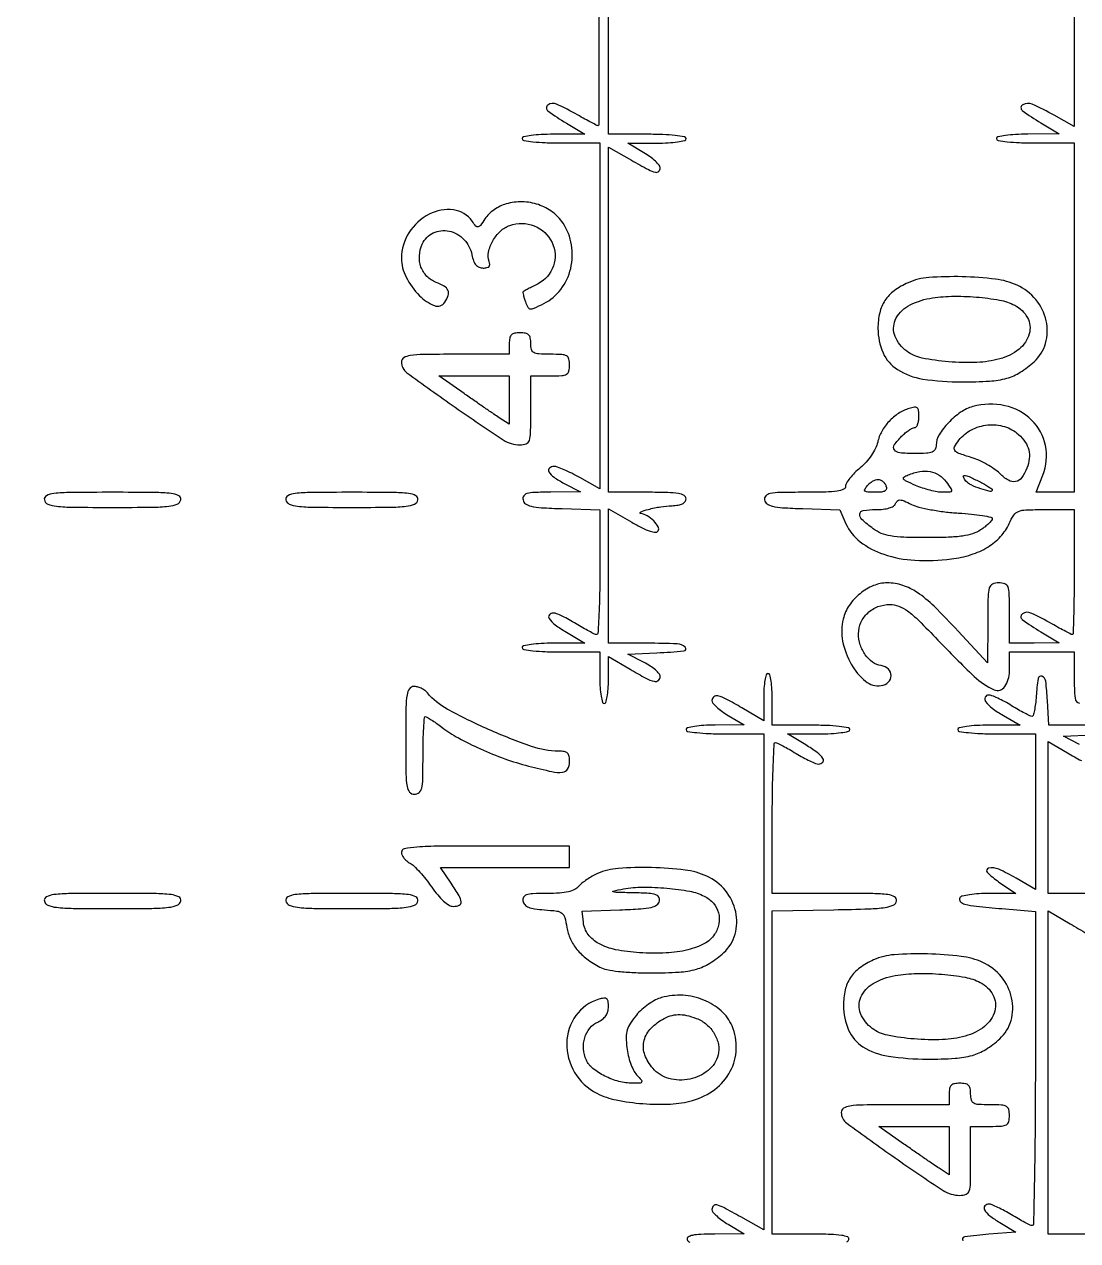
# Model space of a CAD drawing. Extents: x 0 to 836, y 5 to 589.
# Drawn here: x 526.09 to 546.75, y 151.48 to 175.33 of the extents above; entities that cross this region are included whole.
import ezdxf

# ---------------------------------------------------------------- set-up
doc = ezdxf.new("R2010")
doc.units = 0
doc.header["$MEASUREMENT"] = 0

msp = doc.modelspace()

# ---------------------------------------------------------------- linework, layer by layer
for points in [[(201.712326, 537.783562, -0.000001), (217.055896, 537.76491, -0.426088)], [(546.939, 229.3929, -0.000106), (546.943559, 250.949215, -0.000176), (546.957638, 269.095817, -0.000001), (546.976289, 285.583213, -0.415883)], [(836.0595, 588.6891), (420.497259, 588.710259, 0.000013), (261.145696, 588.714318, 0.000021), (126.989856, 588.708632), (4.934769, 588.698274, 0.19889), (4.878609, 588.675009, 0.198853), (4.855343, 588.618859), (4.83877, 516.273901, 0.000036), (4.826254, 436.744061, 0.000021), (4.8222, 342.282364), (4.8222, 95.946129), (4.469225, 95.920114, 0.031904), (4.160456, 95.877435, 0.315999), (4.075312, 95.787407, 0.415411), (4.137995, 95.703578, 0.035338), (4.43445, 95.6826), (4.8222, 95.6826), (4.8222, 50.2101), (4.8222, 4.7376), (420.462, 4.7376), (836.1018, 4.7376)], [(201.712326, 185.847562, -0.000001), (217.055896, 185.82891, -0.426088)], [(604.852986, 529.408162, -0.000002), (620.423836, 529.389509, -0.550615)], [(308.18842, 529.408162, -0.000002), (322.638019, 529.38951, -0.415836)], [(238.738155, 529.614638, -0.000002), (224.300981, 529.63329, -0.415836)], [(531.796111, 538.074638, -0.000002), (517.6951, 538.093291, -0.426056)], [(413.368417, 538.074638, -0.000002), (399.676779, 538.093291, -0.415815)], [(206.267293, 233.405114, -0.000001), (217.051222, 233.389599, -0.0589)], [(77.850638, 481.579418, -0.000002), (77.869294, 494.031443, -0.550517)], [(77.644162, 421.684687, -0.000002), (77.625507, 409.236574, -0.415775)], [(835.429914, 203.53197, -0.00002), (835.42504, 321.569549)], [(604.231838, 387.151416, -0.000003), (604.250494, 398.693431, -0.41574)], [(598.142374, 133.226362, -0.000004), (607.061927, 133.207701, -0.425827)], [(546.6852, 229.554867), (546.6852, 173.330934), (546.293844, 173.549667, 0.022045), (545.863969, 173.765642, 0.238876), (545.675788, 173.756703, 0.537909), (545.668261, 173.645093, 0.027138), (546.02955, 173.399592), (546.3891, 173.182802), (545.77575, 173.179501, 0.012164), (545.534269, 173.172325, 0.02208), (545.337713, 173.152963, 0.018882), (545.190084, 173.126083, 0.351751), (545.1624, 173.0916, 0.365646), (545.192449, 173.056003, 0.014491), (545.3739, 173.0305, 0.018502), (545.615879, 173.012644, 0.009164), (545.9238, 173.007), (546.6852, 173.007), (546.6852, 169.5807), (546.6852, 166.1544), (546.311306, 166.1544), (545.937411, 166.1544), (546.070655, 166.493606, 0.143574), (546.122252, 167.071192, 0.151217), (545.851237, 167.571716, 0.141344), (545.326916, 167.853774, 0.121117), (544.698372, 167.835955, 0.084776), (544.458032, 167.723234, 0.050739), (544.217952, 167.517258, 0.051655), (544.035481, 167.280732, 0.139362), (543.978, 167.078509, -0.120946), (543.957406, 166.994618, -0.182523), (543.901866, 166.945085, -0.08014), (543.788936, 166.921337, -0.011834), (543.555, 166.9158, -0.0216), (543.262791, 166.928429, -0.21338), (543.157814, 166.986714, -0.327174), (543.156735, 167.083844, -0.041051), (543.3012, 167.2542, -0.022886), (543.372185, 167.318968, -0.026473), (543.445549, 167.373697, -0.026952), (543.51163, 167.412782, -0.120635), (543.555, 167.4234, 0.230696), (543.587411, 167.439195, 0.073245), (543.614749, 167.487203, 0.055829), (543.633419, 167.557421, 0.037102), (543.6396, 167.640601, 0.028854), (543.63282, 167.757986, 0.191812), (543.605536, 167.808602, 0.214512), (543.553015, 167.823407, 0.03666), (543.44925, 167.800077, 0.071443), (543.240406, 167.702501, 0.059957), (543.053242, 167.545015, 0.060383), (542.910004, 167.348935, 0.075002), (542.830405, 167.137826, -0.063628), (542.7882, 167.01772, -0.033277), (542.70772, 166.880846, -0.031998), (542.603334, 166.746912, -0.037376), (542.487617, 166.634691, 0.022916), (542.378044, 166.534406, 0.027877), (542.285476, 166.430564, 0.028345), (542.219058, 166.336668, 0.14066), (542.2014, 166.275141, -0.296753), (542.161981, 166.214572, -0.067328), (542.03838, 166.178703, -0.031241), (541.811417, 166.159244, -0.005767), (541.391497, 166.1544, 0.004256), (540.916507, 166.150357, 0.04257), (540.719042, 166.130123, 0.153687), (540.633317, 166.084157, 0.245386), (540.609899, 166.00635, 0.192775), (540.659474, 165.928969, 0.099171), (540.766139, 165.881024, 0.041399), (540.965628, 165.852506, 0.006458), (541.363562, 165.83406), (542.088921, 165.809819), (542.20861, 165.539471, 0.125724), (542.48859, 165.183831, 0.082847), (542.950665, 164.938302, 0.067435), (543.561403, 164.821833, 0.044547), (544.276499, 164.84706, 0.045407), (544.664143, 164.931732, 0.061182), (544.990564, 165.080651, 0.068531), (545.24242, 165.287281, 0.082741), (545.410318, 165.542561, -0.041587), (545.500131, 165.707046, -0.154842), (545.59071, 165.780389, -0.085784), (545.736161, 165.810214, -0.007774), (546.108268, 165.816), (546.6852, 165.816), (546.6852, 164.5893, -0.002572), (546.682781, 164.118924, -0.004287), (546.675311, 163.722943, -0.000739), (546.665274, 163.375927, -0.405339), (546.651535, 163.3626, -0.118776), (546.628161, 163.368232, -0.002401), (546.519605, 163.424429, -0.005535), (546.39322, 163.49242, -0.003675), (546.249685, 163.573081, 0.021224), (545.836833, 163.786386, 0.269191), (545.669374, 163.771026, 0.509183), (545.668095, 163.659571, 0.024444), (546.02955, 163.416792), (546.3891, 163.200002), (545.90265, 163.196701), (545.4162, 163.1934), (545.4162, 163.7856, 0.005599), (545.41195, 164.165082, 0.080329), (545.387496, 164.29743, 0.227859), (545.326889, 164.357351, 0.0831), (545.2047, 164.3778, 0.107498), (545.081943, 164.351099, 0.221958), (545.019659, 164.27799, 0.062393), (544.995531, 164.111775, 0.003589), (544.989149, 163.59525), (544.985097, 162.8127), (544.411293, 163.431869, 0.011982), (543.937465, 163.919199, 0.044714), (543.606988, 164.1898, 0.070874), (543.322418, 164.329104, 0.078159), (543.019742, 164.377243, 0.098508), (542.747354, 164.323539, 0.073809), (542.484214, 164.166379, 0.072433), (542.27361, 163.935932, 0.087704), (542.154122, 163.668984, 0.110913), (542.14328, 163.235074, 0.080711), (542.312548, 162.781273, 0.090843), (542.591968, 162.449047, 0.21089), (542.898799, 162.362594, 0.154891), (543.039299, 162.430184, 0.205775), (543.095084, 162.558821, 0.206634), (543.040077, 162.687404, 0.155718), (542.900094, 162.755036, -0.120035), (542.732241, 162.822089, -0.083756), (542.587552, 162.96698, -0.077229), (542.489089, 163.164017, -0.077472), (542.4552, 163.381424, -0.10504), (542.501902, 163.601279, -0.10037), (542.634321, 163.787276, -0.097017), (542.833117, 163.911525, -0.091225), (543.06855, 163.955154, -0.091469), (543.242818, 163.923236, -0.068605), (543.414292, 163.829433, -0.035955), (543.635573, 163.639449, -0.006703), (544.010752, 163.257204, 0.01145), (544.7238, 162.544389, 0.087883), (545.116128, 162.283394, 0.361144), (545.324017, 162.343495, 0.150171), (545.4162, 162.6435), (545.4162, 163.0242), (546.0507, 163.0242), (546.6852, 163.0242), (546.6852, 162.50955, 0.021971), (546.702572, 162.114401, 0.330309), (546.788703, 162.017363, 0.427997)], [(537.369311, 189.859056), (537.359419, 173.359275, -0.414038), (537.345535, 173.3454, -0.118776), (537.322161, 173.351032, -0.002401), (537.213605, 173.407229, -0.005535), (537.08722, 173.47522, -0.003675), (536.943685, 173.555881, 0.022155), (536.530772, 173.768244, 0.273227), (536.361722, 173.750819, 0.502959), (536.361421, 173.636112, 0.025371), (536.72355, 173.393295), (537.0831, 173.177801), (536.46975, 173.177, 0.012065), (536.227445, 173.170836, 0.0222), (536.031088, 173.152333, 0.01921), (535.884165, 173.126089, 0.352506), (535.8564, 173.0916, 0.365646), (535.886449, 173.056003, 0.014491), (536.0679, 173.0305, 0.018502), (536.309879, 173.012644, 0.009164), (536.6178, 173.007), (537.3792, 173.007), (537.3792, 169.615767), (537.3792, 166.224534), (536.987844, 166.443267, 0.011597), (536.829484, 166.527017, 0.014102), (536.677303, 166.597747, 0.012683), (536.547154, 166.649958, 0.089272), (536.480244, 166.662, 0.181597), (536.39079, 166.628403, 0.363837), (536.379952, 166.55874, 0.105918), (536.481851, 166.450364, 0.029861), (536.68125, 166.32936), (536.9985, 166.161878), (536.421247, 166.158139, 0.006858), (536.093392, 166.151518, 0.059034), (535.948878, 166.129405, 0.188203), (535.886528, 166.082806, 0.188648), (535.872299, 166.00635, 0.194705), (535.922384, 165.92881, 0.098226), (536.030583, 165.880897, 0.040748), (536.233344, 165.852407, 0.006273), (536.639902, 165.833856), (537.3792, 165.809413), (537.3792, 164.586006, -0.004862), (537.37464, 164.117082, -0.008121), (537.360562, 163.722751, -0.002633), (537.341416, 163.388366, -0.408114), (537.31575, 163.36524, -0.10382), (537.276012, 163.375323, -0.007062), (537.171533, 163.42833, -0.009869), (537.048145, 163.496279, -0.007234), (536.9139, 163.576307, 0.012708), (536.776585, 163.656141, 0.015414), (536.643841, 163.723635, 0.01405), (536.529861, 163.773373, 0.095102), (536.46975, 163.785167, 0.218217), (536.390099, 163.74906, 0.339983), (536.385788, 163.677356, 0.086405), (536.501046, 163.557961, 0.02268), (536.72355, 163.410495), (537.0831, 163.195001), (536.46975, 163.1942, 0.012065), (536.227445, 163.188036, 0.0222), (536.031088, 163.169533, 0.01921), (535.884165, 163.143289, 0.352506), (535.8564, 163.1088, 0.365646), (535.886449, 163.073203, 0.014491), (536.0679, 163.0477, 0.018502), (536.309879, 163.029844, 0.009164), (536.6178, 163.0242), (537.3792, 163.0242), (537.3792, 162.5166, 0.015416), (537.385243, 162.32064, 0.025878), (537.403875, 162.15705, 0.024068), (537.430382, 162.034653, 0.339565), (537.4638, 162.009, 0.33177), (537.496876, 162.033662, 0.027191), (537.523549, 162.145037, 0.027994), (537.542296, 162.294581, 0.017186), (537.5484, 162.472105), (537.5484, 162.93521), (537.975123, 162.683605, 0.009298), (538.284843, 162.508666, 0.065443), (538.446257, 162.447012, 0.236264), (538.527384, 162.465995, 0.222811), (538.5636, 162.543231, 0.180386), (538.543714, 162.596557, 0.035725), (538.470408, 162.66988, 0.033672), (538.36782, 162.747347, 0.025766), (538.24635, 162.818181), (537.9291, 162.9819), (538.50015, 163.006915, 0.011581), (539.029814, 163.042423, 0.639683), (539.05537, 163.114092, 0.186785), (538.89569, 163.182703, 0.009128), (538.3098, 163.1934), (537.5484, 163.1934), (537.5484, 164.510909), (537.5484, 165.828418), (538.007177, 165.565932, 0.013631), (538.212216, 165.455928, 0.036849), (538.364793, 165.392943, 0.055395), (538.471538, 165.370509, 0.28585), (538.523248, 165.396152, 0.276109), (538.524466, 165.478516, 0.065203), (538.43721, 165.592292, 0.060197), (538.309633, 165.692556, 0.104151), (538.1829, 165.737142, -0.757322), (538.17842, 165.7681, -0.042678), (538.326613, 165.819335, -0.021619), (538.575725, 165.870958, -0.032622), (538.79625, 165.892167, 0.030487), (538.917962, 165.903349, 0.076353), (539.00282, 165.930063, 0.11964), (539.052835, 165.971811, 0.160636), (539.0712, 166.0275, 0.273642), (539.033325, 166.091523, 0.084509), (538.92315, 166.129725, 0.035355), (538.713386, 166.1496, 0.005946), (538.3098, 166.1544), (537.5484, 166.1544), (537.5484, 169.539123), (537.5484, 172.923847), (537.99939, 172.669323, 0.005105), (538.332029, 172.486046, 0.05887), (538.470514, 172.431409, 0.273209), (538.534633, 172.449516, 0.194915), (538.562772, 172.52055, 0.175744), (538.543333, 172.572863, 0.030637), (538.469238, 172.650051, 0.030019), (538.366743, 172.733711, 0.022931), (538.245522, 172.812905), (537.9291, 172.99951), (538.50015, 173.003255, 0.013372), (538.722839, 173.010673, 0.023366), (538.906351, 173.030341, 0.020491), (539.044325, 173.057516, 0.346819), (539.0712, 173.0916, 0.365646), (539.041151, 173.127197, 0.014491), (538.8597, 173.1527, 0.018502), (538.617721, 173.170556, 0.009164), (538.3098, 173.1762), (537.5484, 173.1762), (537.5484, 229.435923)], [(542.223203, 151.452038, 0.218326), (542.265314, 151.49745, 0.394038), (542.241828, 151.548268, 0.06108), (542.124618, 151.580097, 0.029434), (541.907879, 151.598412, 0.006363), (541.53165, 151.6032), (540.7632, 151.6032), (540.7632, 154.773377), (540.7632, 157.943554), (541.967693, 157.967027, 0.003075), (542.665694, 157.984924, 0.026619), (542.975551, 158.011329, 0.070014), (543.135894, 158.057095, 0.245611), (543.200597, 158.13855, 0.319275), (543.163843, 158.219006, 0.100815), (543.031334, 158.263398, 0.028076), (542.737242, 158.282884, 0.002507), (541.996103, 158.2866), (540.7632, 158.2866), (540.7632, 159.7671, -0.004017), (540.767759, 160.334609, -0.00671), (540.781838, 160.811928, -0.001804), (540.800902, 161.221471, -0.411716), (540.82665, 161.24496, -0.10382), (540.866388, 161.234877, -0.007062), (540.970867, 161.18187, -0.009869), (541.094255, 161.113921, -0.007234), (541.2285, 161.033893, 0.012708), (541.365815, 160.954059, 0.015414), (541.498559, 160.886565, 0.01405), (541.612539, 160.836827, 0.095102), (541.67265, 160.825033, 0.218217), (541.752301, 160.86114, 0.339983), (541.756612, 160.932844, 0.086405), (541.641354, 161.052239, 0.02268), (541.41885, 161.199705), (541.0593, 161.415199), (541.67265, 161.416, 0.012065), (541.914955, 161.422164, 0.0222), (542.111312, 161.440667, 0.01921), (542.258235, 161.466911, 0.352506), (542.286, 161.5014, 0.365646), (542.255951, 161.536997, 0.014491), (542.0745, 161.5625, 0.018502), (541.832521, 161.580356, 0.009164), (541.5246, 161.586), (540.7632, 161.586), (540.7632, 162.0936, 0.015416), (540.757157, 162.28956, 0.025878), (540.738525, 162.45315, 0.024068), (540.712018, 162.575547, 0.339565), (540.6786, 162.6012, 0.33177), (540.645524, 162.576538, 0.027191), (540.618851, 162.465163, 0.027994), (540.600104, 162.315619, 0.017186), (540.594, 162.138095), (540.594, 161.67499), (540.167277, 161.926595, 0.009346), (539.860175, 162.100016, 0.063105), (539.697564, 162.162962, 0.227008), (539.615825, 162.146123, 0.236522), (539.579628, 162.07245, 0.175744), (539.599067, 162.020137, 0.030637), (539.673162, 161.942949, 0.030019), (539.775657, 161.859289, 0.022931), (539.896878, 161.780095), (540.2133, 161.59349), (539.64225, 161.589745, 0.013372), (539.419561, 161.582327, 0.023366), (539.236049, 161.562659, 0.020491), (539.098075, 161.535484, 0.346819), (539.0712, 161.5014, 0.365646), (539.101249, 161.465803, 0.014491), (539.2827, 161.4403, 0.018502), (539.524679, 161.422444, 0.009164), (539.8326, 161.4168), (540.594, 161.4168), (540.594, 156.551577), (540.594, 151.686353), (540.14301, 151.940877, 0.005105), (539.810371, 152.124154, 0.05887), (539.671886, 152.178791, 0.273209), (539.607767, 152.160684, 0.194915), (539.579628, 152.08965, 0.175744), (539.599067, 152.037337, 0.030637), (539.673162, 151.960149, 0.030019), (539.775657, 151.876489, 0.022931), (539.896878, 151.797295), (540.2133, 151.61069), (539.6352, 151.606945, 0.009126), (539.358838, 151.600109, 0.039013), (539.195225, 151.58022, 0.08811), (539.110138, 151.546755, 0.348167), (539.092127, 151.49745, 0.245891), (539.143079, 151.448169, 0.029679)], [(546.900922, 161.586), (546.186044, 161.586), (546.160672, 162.07245, 0.017296), (546.127946, 162.448965, 0.277549), (546.052522, 162.545597, 0.479493), (545.977159, 162.501678, 0.021217), (545.940315, 162.15705, -0.013731), (545.926191, 162.003185, -0.022462), (545.904827, 161.874019, -0.01844), (545.880068, 161.775288, -0.346182), (545.855715, 161.75784, -0.104965), (545.81841, 161.767526, -0.006308), (545.714772, 161.82093, -0.00923), (545.592411, 161.888874, -0.006674), (545.4585, 161.968907, 0.013532), (545.32067, 162.048737, 0.016098), (545.18637, 162.116235, 0.014983), (545.070569, 162.165683, 0.092704), (545.0073, 162.177767, 0.297128), (544.940008, 162.134273, 0.267174), (544.94863, 162.050695, 0.077583), (545.078951, 161.918905, 0.02963), (545.295877, 161.777742), (545.6277, 161.588783), (545.01435, 161.587392, 0.012089), (544.77224, 161.580988, 0.022171), (544.575835, 161.562281, 0.019132), (544.428746, 161.535888, 0.352327), (544.401, 161.5014, 0.365646), (544.431049, 161.465803, 0.014491), (544.6125, 161.4403, 0.018502), (544.854479, 161.422444, 0.009164), (545.1624, 161.4168), (545.9238, 161.4168), (545.9238, 159.890434), (545.9238, 158.364068), (545.545458, 158.585791, 0.026859), (545.204546, 158.76171, 0.156498), (545.006304, 158.784048, 0.597124), (544.9813, 158.702032, 0.047591), (545.203189, 158.517025), (545.540077, 158.2866), (545.017831, 158.2866, 0.015205), (544.81394, 158.280398, 0.021581), (544.633528, 158.261573, 0.018482), (544.48982, 158.234816, 0.201716), (544.442931, 158.201402, 0.340689), (544.450376, 158.12947, 0.140728), (544.540181, 158.076692, 0.03731), (544.766328, 158.036212, 0.004551), (545.26815, 157.989188), (545.9238, 157.933764), (545.9238, 154.853082, -0.00193), (545.91924, 153.671826, -0.003219), (545.905162, 152.677478, -0.000417), (545.886312, 151.798051, -0.4097), (545.86035, 151.772833, -0.111035), (545.820591, 151.782059, -0.00754), (545.716133, 151.834365, -0.010506), (545.592746, 151.901825, -0.007675), (545.4585, 151.981693, 0.012268), (545.321185, 152.061689, 0.014838), (545.188441, 152.12967, 0.013493), (545.074439, 152.180121, 0.091427), (545.01435, 152.19276, 0.218368), (544.932905, 152.157842, 0.327856), (544.925341, 152.08406, 0.096132), (545.029928, 151.965567, 0.03056), (545.22585, 151.832997), (545.5431, 151.6455), (545.012916, 151.6032, 0.014241), (544.534158, 151.551246, 0.584384), (544.50319, 151.472919, 0.206829)], [(546.79095, 161.210781), (546.4737, 161.3745), (547.04475, 161.399515, 0.010792)], [(547.072103, 158.2866), (546.1776, 158.2866), (546.1776, 159.775139), (546.1776, 161.263678), (546.552215, 161.044139, 0.012935), (546.827813, 160.892064, 0.071612)], [(546.8967, 151.6032), (546.1776, 151.6032), (546.1776, 154.773505), (546.1776, 157.94381), (546.604323, 157.692205, 0.003301), (546.936053, 157.49955, 0.070197)], [(540.773089, 150.034663, -0.000064), (540.783023, 151.251072, -0.411787)]]:
    msp.add_lwpolyline(points, format="xyb")
for points in [[(535.53959, 171.811789, 0.048999), (535.424322, 171.766269, 0.03454), (535.304963, 171.69422, 0.035001), (535.199378, 171.60847, 0.05974), (535.12634, 171.521647, -0.011552), (535.035382, 171.389586, -0.189773), (534.991061, 171.361211, -0.271529), (534.94806, 171.376224, -0.023408), (534.874074, 171.471985, 0.211093), (534.507813, 171.693381, 0.153403), (534.032969, 171.60854, 0.129568), (533.63434, 171.245331, 0.144874), (533.487916, 170.748151, 0.118743), (533.578288, 170.375169, 0.075627), (533.840831, 170.011321, 0.104789), (534.135689, 169.81562, 0.360451), (534.338363, 169.88161, 0.058537), (534.403689, 170.017826, 0.187349), (534.399714, 170.116702, 0.160649), (534.328191, 170.19676, 0.040558), (534.168218, 170.272463, -0.107945), (533.98638, 170.390556, -0.108648), (533.87086, 170.573464, -0.103734), (533.839582, 170.795204, -0.090479), (533.896986, 171.022805, -0.175419), (534.11132, 171.241717, -0.166765), (534.42128, 171.278517, -0.150308), (534.71249, 171.11536, -0.142024), (534.869664, 170.81313, 0.036534), (534.903034, 170.692758, 0.090483), (534.948654, 170.613804, 0.120338), (535.010068, 170.569322, 0.097136), (535.09023, 170.5536, 0.049538), (535.163626, 170.56089, 0.157244), (535.206154, 170.584674, 0.197701), (535.221169, 170.624738, 0.083848), (535.209611, 170.682019, -0.147101), (535.195872, 170.866588, -0.075242), (535.280191, 171.085274, -0.072203), (535.431237, 171.278947, -0.107624), (535.613755, 171.390812, -0.182238), (536.093762, 171.378765, -0.185988), (536.441315, 171.052782, -0.197143), (536.469047, 170.593798, -0.195315), (536.166605, 170.24527, 0.002093), (536.06229, 170.191692, 0.003032), (535.97065, 170.14343, 0.001553), (535.893359, 170.101815, 0.050235), (535.875733, 170.089823, 0.2614), (535.869738, 170.073978, 0.016535), (535.879121, 170.023213, 0.020895), (535.895603, 169.960657, 0.013728), (535.91952, 169.890109, 0.039093), (535.968335, 169.784359, 0.24682), (536.016485, 169.753072, 0.130591), (536.089555, 169.765423, 0.008927), (536.280888, 169.856677, 0.116211), (536.615077, 170.134899, 0.103036), (536.808117, 170.545154, 0.100295), (536.824105, 171.007976, 0.104035), (536.657589, 171.433859, 0.088767), (536.451998, 171.651425, 0.077816), (536.174468, 171.796368, 0.07552), (535.857991, 171.852398, 0.075811)], [(543.4281, 170.265747, 0.053672), (543.155615, 170.108671, 0.089458), (542.973264, 169.917653, 0.090403), (542.870322, 169.676481, 0.055837), (542.8359, 169.3692, 0.10406), (542.936634, 168.890423, 0.148393), (543.217781, 168.562918, 0.105117), (543.717265, 168.37644, 0.03681), (544.4856, 168.319275, 0.014948), (545.025193, 168.335044, 0.05366), (545.364603, 168.392023, 0.072223), (545.629155, 168.509448, 0.044209), (545.901355, 168.716502, 0.140323), (546.123723, 169.07651, 0.124029), (546.135962, 169.518381, 0.116908), (545.934511, 169.93344, 0.115538), (545.567434, 170.216053, 0.076424), (545.142318, 170.335315, 0.024439), (544.485738, 170.382732, 0.024038), (543.832257, 170.366494, 0.085905)], [(545.520724, 169.823087, -0.152341), (545.769214, 169.579315, -0.193791), (545.804103, 169.262797, -0.158165), (545.603744, 168.961461, -0.101891), (545.226076, 168.770946, -0.056119), (544.778466, 168.702381, -0.030501), (544.22152, 168.714136, -0.02923), (543.70042, 168.787853, -0.110494), (543.401363, 168.921069, -0.135251), (543.173503, 169.212996, -0.203488), (543.175925, 169.531452, -0.162529), (543.420282, 169.803768, -0.086537), (543.8511, 169.958385, -0.038102), (544.275701, 169.999171, -0.025119), (544.766237, 169.98414, -0.02485), (545.22227, 169.924265, -0.073437)], [(535.6026, 169.0731), (535.6026, 168.8616), (534.5451, 168.8616, 0.003205), (533.918506, 168.857584, 0.032111), (533.657521, 168.837443, 0.102973), (533.532988, 168.792487, 0.260443), (533.4876, 168.711261, 0.239123), (533.594813, 168.499899, 0.005433), (534.541929, 167.822212, 0.007285), (535.484625, 167.183303, 0.146296), (535.813407, 167.085, 0.092874), (535.936501, 167.108063, 0.227966), (535.997819, 167.173609, 0.071609), (536.021658, 167.320539, 0.004467), (536.0256, 167.7618), (536.0256, 168.4386), (536.4063, 168.4386, 0.012699), (536.633018, 168.444359, 0.114574), (536.72778, 168.4715, 0.210352), (536.772989, 168.531088, 0.058662), (536.787, 168.6501, 0.058662), (536.772989, 168.769112, 0.210352), (536.72778, 168.8287, 0.114574), (536.633018, 168.855841, 0.012699), (536.4063, 168.8616, -0.012699), (536.179582, 168.867359, -0.114574), (536.08482, 168.8945, -0.210352), (536.039611, 168.954088, -0.058662), (536.0256, 169.0731, 0.045527), (536.015808, 169.180416, 0.152009), (535.9833, 169.2423, 0.152009), (535.921416, 169.274808, 0.045527), (535.8141, 169.2846, 0.045527), (535.706784, 169.274808, 0.152009), (535.6449, 169.2423, 0.152009), (535.612392, 169.180416, 0.045527)], [(535.6026, 167.96357), (535.6026, 167.48854), (535.406147, 167.617261, -0.00452), (535.299383, 167.688603, -0.001063), (535.122181, 167.809898, -0.001095), (534.919001, 167.950266, -0.001077), (534.715322, 168.092291), (534.22095, 168.4386), (534.911775, 168.4386), (535.6026, 168.4386)], [(545.593733, 167.288959, -0.057537), (545.724525, 167.13992, -0.090612), (545.794465, 166.985224, -0.091761), (545.804704, 166.817226, -0.060368), (545.758024, 166.628706, -0.065203), (545.658056, 166.442874, -0.190176), (545.537713, 166.365539, -0.185549), (545.394807, 166.390307, -0.061793), (545.224359, 166.523132, 0.044799), (545.118754, 166.611337, 0.02335), (544.973265, 166.702476, 0.023024), (544.814064, 166.782725, 0.032452), (544.665139, 166.838097, -0.011763), (544.420323, 166.917768, -0.154748), (544.345136, 166.974359, -0.285749), (544.340673, 167.046413, -0.041096), (544.424841, 167.175741, -0.108334), (544.670215, 167.380697, -0.09617), (544.989606, 167.475419, -0.096882), (545.319208, 167.443479, -0.111913)], [(544.1723, 166.363241, -0.007901), (544.270874, 166.223206, -0.230027), (544.277044, 166.18106, -0.312574), (544.24732, 166.158083, -0.013041), (544.106132, 166.1544, -0.044223), (544.000511, 166.16376, -0.018106), (543.859658, 166.194222, -0.017747), (543.709849, 166.238061, -0.021695), (543.573433, 166.289963, -0.0075), (543.388895, 166.372802, -0.130338), (543.338761, 166.4147, -0.422459), (543.345618, 166.451544, -0.048822), (543.4281, 166.495517, -0.056752), (543.65509, 166.560504, -0.085549), (543.860364, 166.559432, -0.097004), (544.034767, 166.491926, -0.095016)], [(542.993394, 166.2813, -0.122433), (543.000763, 166.221567, -0.232086), (542.974929, 166.181875, -0.112561), (542.907715, 166.160083, -0.022341), (542.780586, 166.1544, -0.012518), (542.635495, 166.158033, -0.15939), (542.585265, 166.177296, -0.361127), (542.578188, 166.213055, -0.048788), (542.6244, 166.2813, -0.044747), (542.672641, 166.329855, -0.040397), (542.730356, 166.370923, -0.042726), (542.788459, 166.399155, -0.091984), (542.837208, 166.4082, -0.104374), (542.881937, 166.39876, -0.066679), (542.927427, 166.370923, -0.062708), (542.966751, 166.329816, -0.067998)], [(544.828201, 166.363727, -0.008394), (544.923864, 166.312205, -0.013), (545.00448, 166.264229, -0.007257), (545.069469, 166.221897, -0.249744), (545.0778, 166.206259, -0.478988), (545.037058, 166.173487, -0.025228), (544.852211, 166.223937, -0.02884), (544.662133, 166.298658, -0.111928), (544.562425, 166.375269, -0.068413), (544.511518, 166.457173, -0.55729), (544.531638, 166.48675, -0.09874), (544.624223, 166.464069, -0.010042)], [(526.481905, 166.00635, 0.254832), (526.549142, 165.924768, 0.068159), (526.718015, 165.882303, 0.024934), (527.047843, 165.862362, 0.002632), (527.8194, 165.8583, 0.002632), (528.590957, 165.862362, 0.024934), (528.920785, 165.882303, 0.068159), (529.089658, 165.924768, 0.254832), (529.156895, 166.00635, 0.335991), (529.116819, 166.08764, 0.088793), (528.968756, 166.131399, 0.02535), (528.644319, 166.150744, 0.002216), (527.8194, 166.1544, 0.002216), (526.994481, 166.150744, 0.02535), (526.670044, 166.131399, 0.088793), (526.521981, 166.08764, 0.335991)], [(531.219505, 166.00635, 0.251426), (531.285644, 165.925044, 0.070478), (531.449554, 165.882398, 0.025711), (531.769703, 165.862394, 0.002748), (532.5147, 165.8583, 0.002748), (533.259697, 165.862394, 0.025711), (533.579846, 165.882398, 0.070478), (533.743756, 165.925044, 0.251426), (533.809895, 166.00635, 0.330993), (533.770851, 166.087376, 0.092428), (533.627788, 166.13134, 0.026158), (533.313003, 166.150726, 0.002301), (532.5147, 166.1544, 0.002301), (531.716397, 166.150726, 0.026158), (531.401612, 166.13134, 0.092428), (531.258549, 166.087376, 0.330993)], [(544.418675, 165.747816, -0.010181), (544.671375, 165.728018, -0.016682), (544.884182, 165.699783, -0.010633), (545.05351, 165.667826, -0.35458), (545.0778, 165.63788, -0.175619), (545.064527, 165.601257, -0.026475), (545.010552, 165.543123, -0.027009), (544.936537, 165.47879, -0.020375), (544.848871, 165.4161, -0.067471), (544.693892, 165.342133, -0.042235), (544.497711, 165.296995, -0.027371), (544.221983, 165.272948, -0.008067), (543.797574, 165.2661, -0.007176), (543.342307, 165.272634, -0.033748), (543.082069, 165.29774, -0.057727), (542.901315, 165.349515, -0.061836), (542.741688, 165.440448, -0.023548), (542.520122, 165.622724, -0.245023), (542.480457, 165.729813, -0.33775), (542.548402, 165.798867, -0.035529), (542.789205, 165.816, 0.025192), (542.938886, 165.823546, 0.047532), (543.057387, 165.847043, 0.063306), (543.140974, 165.884088, 0.166711), (543.182464, 165.933668, -0.115968), (543.218768, 165.987041, -0.200317), (543.268466, 166.005023, -0.090133), (543.347066, 165.986785, -0.013741), (543.493584, 165.918654, 0.054574), (543.639094, 165.864928, 0.015513), (543.87504, 165.813739, 0.015429), (544.146822, 165.772175, 0.015771)], [(533.5722, 161.2899, 0.002827), (533.575931, 160.629941, 0.036854), (533.596734, 160.385738, 0.138781), (533.647994, 160.275268, 0.218517), (533.7414, 160.2324, 0.17273), (533.833157, 160.265073, 0.168559), (533.88475, 160.348725, 0.050222), (533.906449, 160.531278, 0.004487), (533.9106, 160.9938, -0.005903), (533.914047, 161.285749, -0.009819), (533.924684, 161.531539, -0.003822), (533.939222, 161.737332, -0.391498), (533.958545, 161.7552, -0.137277), (533.988547, 161.746805, -0.00745), (534.072563, 161.694061, -0.011152), (534.171339, 161.626803, -0.007876), (534.279364, 161.547068, 0.037862), (534.604413, 161.335999, 0.019893), (535.036307, 161.121777, 0.019236), (535.513293, 160.930047, 0.022442), (535.979924, 160.786287, 0.008858), (536.441042, 160.67527, 0.079693), (536.647805, 160.662953, 0.23655), (536.747927, 160.7263, 0.136366), (536.787, 160.8669, 0.045766), (536.777081, 160.975041, 0.155481), (536.744077, 161.036706, 0.151283), (536.680834, 161.068877, 0.0426), (536.569266, 161.0784, -0.084747), (536.038023, 161.169094, -0.01984), (535.195689, 161.503438, -0.019238), (534.385147, 161.900991, -0.096195), (533.99548, 162.220163, 0.063249), (533.943382, 162.268867, 0.044267), (533.874242, 162.310024, 0.044538), (533.799597, 162.338073, 0.06771), (533.731041, 162.3474, 0.241206), (533.644385, 162.303013, 0.119303), (533.596527, 162.185442, 0.034265), (533.576081, 161.932283, 0.003021)], [(533.4876, 159.093277, 0.110466), (533.499663, 159.039342, 0.05568), (533.536365, 158.979657, 0.051341), (533.590112, 158.92369, 0.052961), (533.653609, 158.880508, -0.067746), (533.734438, 158.821984, -0.017359), (533.847537, 158.706303, -0.017357), (533.968541, 158.564002, -0.016837), (534.080673, 158.412231, 0.023326), (534.198964, 158.256396, 0.036879), (534.315644, 158.135981, 0.043967), (534.422108, 158.05679, 0.138798), (534.506864, 158.0328, 0.101146), (534.622799, 158.056495, 0.326928), (534.660612, 158.120207, 0.112736), (534.620382, 158.241264, 0.012718), (534.46305, 158.486294), (534.254099, 158.7942), (535.52055, 158.7942), (536.787, 158.7942), (536.787, 159.0057), (536.787, 159.2172), (535.1373, 159.2172, 0.002317), (534.230088, 159.212997, 0.016429), (533.790304, 159.194461, 0.029197), (533.543761, 159.161387, 0.359108)], [(537.336867, 158.676952, 0.025431), (537.231174, 158.624342, 0.020636), (537.123501, 158.557738, 0.021107), (537.029219, 158.487915, 0.049646), (536.966958, 158.426463, -0.106021), (536.884325, 158.361423, -0.058448), (536.762525, 158.318502, -0.04031), (536.590483, 158.294001, -0.015222), (536.347438, 158.2866, 0.008287), (536.065201, 158.281922, 0.0673), (535.938021, 158.260411, 0.200659), (535.883144, 158.214377, 0.167644), (535.872108, 158.13855, 0.140653), (535.908021, 158.067345, 0.108376), (535.979756, 158.017391, 0.063447), (536.100035, 157.984666, 0.018531), (536.291173, 157.965129, -0.015294), (536.536439, 157.941661, -0.134457), (536.636213, 157.900264, -0.163719), (536.691383, 157.817082, -0.025634), (536.732964, 157.621827, 0.067859), (536.802306, 157.392866, 0.065592), (536.93097, 157.187907, 0.058552), (537.122587, 157.004962, 0.038844), (537.3792, 156.841337, 0.075324), (537.515792, 156.793078, 0.01965), (537.746534, 156.758215, 0.017386), (538.041451, 156.735789, 0.010282), (538.3944, 156.72853, 0.014953), (538.933858, 156.744667, 0.053575), (539.27341, 156.801854, 0.072099), (539.53806, 156.919357, 0.044243), (539.810155, 157.126302, 0.140323), (540.032523, 157.48631, 0.124029), (540.044762, 157.928181, 0.116908), (539.843311, 158.34324, 0.115538), (539.476234, 158.625853, 0.076459), (539.052507, 158.744694, 0.02424), (538.395976, 158.792277, 0.023874), (537.742082, 158.776673, 0.085054)], [(526.481905, 158.13855, 0.254832), (526.549142, 158.056968, 0.068159), (526.718015, 158.014503, 0.024934), (527.047843, 157.994562, 0.002632), (527.8194, 157.9905, 0.002632), (528.590957, 157.994562, 0.024934), (528.920785, 158.014503, 0.068159), (529.089658, 158.056968, 0.254832), (529.156895, 158.13855, 0.335991), (529.116819, 158.21984, 0.088793), (528.968756, 158.263599, 0.02535), (528.644319, 158.282944, 0.002216), (527.8194, 158.2866, 0.002216), (526.994481, 158.282944, 0.02535), (526.670044, 158.263599, 0.088793), (526.521981, 158.21984, 0.335991)], [(531.219505, 158.13855, 0.251426), (531.285644, 158.057244, 0.070478), (531.449554, 158.014598, 0.025711), (531.769703, 157.994594, 0.002748), (532.5147, 157.9905, 0.002748), (533.259697, 157.994594, 0.025711), (533.579846, 158.014598, 0.070478), (533.743756, 158.057244, 0.251426), (533.809895, 158.13855, 0.330993), (533.770851, 158.219576, 0.092428), (533.627788, 158.26354, 0.026158), (533.313003, 158.282926, 0.002301), (532.5147, 158.2866, 0.002301), (531.716397, 158.282926, 0.026158), (531.401612, 158.26354, 0.092428), (531.258549, 158.219576, 0.330993)], [(539.429524, 158.232887, -0.095338), (539.607896, 158.093431, -0.114045), (539.708049, 157.905675, -0.114591), (539.715413, 157.693729, -0.096947), (539.630652, 157.485605, -0.126234), (539.431793, 157.304169, -0.061879), (539.109299, 157.180983, -0.04849), (538.680131, 157.118589, -0.027738), (538.156163, 157.122777, -0.032898), (537.690208, 157.183329, -0.075888), (537.358856, 157.302964, -0.108444), (537.151745, 157.482432, -0.131145), (537.056656, 157.720546), (537.030212, 157.941458), (537.774804, 157.965979, 0.006206), (538.184638, 157.98457, 0.040505), (538.38864, 158.01305, 0.097866), (538.497424, 158.060951, 0.195431), (538.547701, 158.13855, 0.178445), (538.535048, 158.214887, 0.189048), (538.476152, 158.262482, 0.063088), (538.340529, 158.287158, 0.007883), (538.041053, 158.298605, -0.00119), (537.694427, 158.307209, -0.08502), (537.638327, 158.318396, -0.748892), (537.639569, 158.333645, -0.004667), (537.8445, 158.374042, -0.044924), (538.222767, 158.41028, -0.02364), (538.694913, 158.390651, -0.022966), (539.143905, 158.329783, -0.073329)], [(542.7513, 156.983547, 0.053672), (542.478815, 156.826471, 0.089458), (542.296464, 156.635453, 0.090403), (542.193522, 156.394281, 0.055837), (542.1591, 156.087, 0.10406), (542.259834, 155.608223, 0.148393), (542.540981, 155.280718, 0.105117), (543.040465, 155.09424, 0.03681), (543.8088, 155.037075, 0.014948), (544.348393, 155.052844, 0.05366), (544.687803, 155.109823, 0.072223), (544.952355, 155.227248, 0.044209), (545.224555, 155.434302, 0.140323), (545.446923, 155.79431, 0.124029), (545.459162, 156.236181, 0.116908), (545.257711, 156.65124, 0.115538), (544.890634, 156.933853, 0.076424), (544.465518, 157.053115, 0.024439), (543.808938, 157.100532, 0.024038), (543.155457, 157.084294, 0.085905)], [(544.843924, 156.540887, -0.152341), (545.092414, 156.297115, -0.193791), (545.127303, 155.980597, -0.158165), (544.926944, 155.679261, -0.101891), (544.549276, 155.488746, -0.056119), (544.101666, 155.420181, -0.030501), (543.54472, 155.431936, -0.02923), (543.02362, 155.505653, -0.110494), (542.724563, 155.638869, -0.135251), (542.496703, 155.930796, -0.203488), (542.499125, 156.249252, -0.162529), (542.743482, 156.521568, -0.086537), (543.1743, 156.676185, -0.038102), (543.598901, 156.716971, -0.025119), (544.089437, 156.70194, -0.02485), (544.54547, 156.642065, -0.073437)], [(538.591764, 156.244601, 0.055757), (538.472735, 156.196842, 0.028701), (538.335686, 156.112749, 0.028124), (538.203014, 156.008933, 0.037788), (538.096257, 155.899944, 0.029405), (537.978221, 155.741645, 0.074549), (537.918161, 155.61175, 0.072535), (537.897957, 155.467816, 0.026727), (537.910037, 155.262612, 0.031012), (537.936903, 155.10999, 0.027174), (537.98331, 154.95481, 0.028137), (538.040862, 154.819133, 0.069644), (538.101407, 154.729967, -0.010125), (538.195395, 154.621787, -0.29066), (538.199943, 154.586815, -0.281034), (538.170141, 154.567014, -0.009632), (538.024095, 154.5642, -0.06538), (537.753544, 154.599729, -0.050678), (537.475462, 154.705168, -0.053033), (537.243239, 154.853902, -0.117448), (537.114852, 155.018866, -0.088801), (537.059287, 155.236124, -0.091593), (537.083518, 155.456683, -0.097345), (537.182216, 155.643438, -0.116273), (537.339234, 155.765057, 0.05591), (537.430024, 155.819384, 0.077484), (537.495625, 155.887689, 0.081855), (537.534916, 155.969613, 0.071083), (537.5484, 156.063981, 0.033646), (537.541149, 156.171615, 0.197222), (537.513367, 156.219693, 0.203472), (537.460441, 156.23354, 0.035991), (537.35805, 156.210911, 0.166211), (536.910001, 155.89181, 0.151956), (536.73074, 155.352524, 0.141227), (536.884858, 154.776175, 0.139974), (537.322459, 154.36788, 0.068762), (537.701245, 154.235882, 0.030667), (538.225677, 154.163746, 0.030666), (538.765929, 154.156146, 0.056497), (539.199304, 154.226137, 0.094057), (539.637897, 154.443741, 0.109336), (539.939059, 154.797779, 0.113597), (540.055629, 155.234496, 0.108016), (539.973014, 155.687005, 0.11261), (539.760883, 155.984111, 0.085907), (539.420227, 156.195356, 0.080936), (539.008323, 156.288402, 0.082894)], [(539.272768, 155.836976, -0.085784), (539.472997, 155.718453, -0.082624), (539.624881, 155.538241, -0.086689), (539.705051, 155.326843, -0.109293), (539.69917, 155.1182, -0.16313), (539.505644, 154.815818, -0.119704), (539.142758, 154.645069, -0.116706), (538.73442, 154.657666, -0.150427), (538.41846, 154.856558, -0.088728), (538.263834, 155.118433, -0.138217), (538.242587, 155.377953, -0.134064), (538.360382, 155.615976, -0.081178), (538.6059, 155.815619, -0.05298), (538.761625, 155.884201, -0.069353), (538.914711, 155.910558, -0.063219), (539.079864, 155.894945, -0.035715)], [(544.2318, 154.3527), (544.2318, 154.1412), (543.1743, 154.1412, 0.003205), (542.547706, 154.137184, 0.032111), (542.286721, 154.117043, 0.102973), (542.162188, 154.072087, 0.260443), (542.1168, 153.990861, 0.239123), (542.224013, 153.779499, 0.005433), (543.171129, 153.101812, 0.007285), (544.113825, 152.462903, 0.146296), (544.442607, 152.3646, 0.092874), (544.565701, 152.387663, 0.227966), (544.627019, 152.453209, 0.071609), (544.650858, 152.600139, 0.004467), (544.6548, 153.0414), (544.6548, 153.7182), (545.0355, 153.7182, 0.012699), (545.262218, 153.723959, 0.114574), (545.35698, 153.7511, 0.210352), (545.402189, 153.810688, 0.058662), (545.4162, 153.9297, 0.058662), (545.402189, 154.048712, 0.210352), (545.35698, 154.1083, 0.114574), (545.262218, 154.135441, 0.012699), (545.0355, 154.1412, -0.012699), (544.808782, 154.146959, -0.114574), (544.71402, 154.1741, -0.210352), (544.668811, 154.233688, -0.058662), (544.6548, 154.3527, 0.045527), (544.645008, 154.460016, 0.152009), (544.6125, 154.5219, 0.152009), (544.550616, 154.554408, 0.045527), (544.4433, 154.5642, 0.045527), (544.335984, 154.554408, 0.152009), (544.2741, 154.5219, 0.152009), (544.241592, 154.460016, 0.045527)], [(544.2318, 153.24317), (544.2318, 152.76814), (544.035347, 152.896861, -0.00452), (543.928583, 152.968203, -0.001063), (543.751381, 153.089498, -0.001095), (543.548201, 153.229866, -0.001077), (543.344522, 153.371891), (542.85015, 153.7182), (543.540975, 153.7182), (544.2318, 153.7182)]]:
    msp.add_lwpolyline(points, format="xyb", close=True)

doc.saveas('drawing.dxf')
